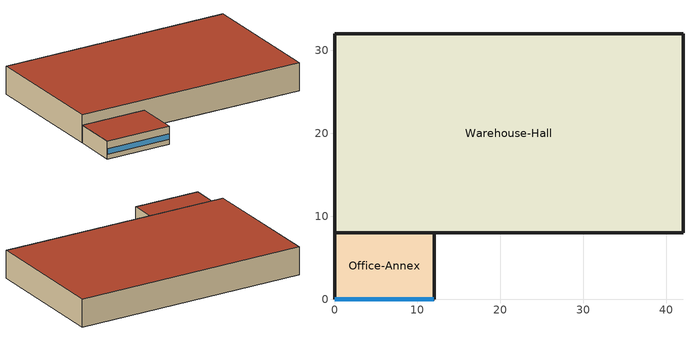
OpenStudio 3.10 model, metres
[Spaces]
Warehouse-Hall
 floor ground: 0,8 0,32 42,32 42,8 z0
 wall outside: 42,8 42,32 0,32 0,8 z0:5; 0,8,5 0,8,3.2 12,8,3.2 12,8,0 42,8,0 42,8,5
 wall to Office-Annex: 0,8 12,8 z0:3.2
 roof outside: 42,8 42,32 0,32 0,8 z5
Office-Annex
 floor ground: 0,0 0,8 12,8 12,0 z0
 wall outside: 0,8 0,0 12,0 12,8 z0:3.2
 window: 0.03,0 11.97,0 z0.9:1.86
 roof outside: 12,0 12,8 0,8 0,0 z3.2
[Building]
Building 1: Default Construction Set=Default Construction Set
[Material]
Name | Roughness | Thickness {m} | Conductivity {W/m-K} | Density {kg/m3} | Specific Heat {J/kg-K}
Std Wall Mat | MediumSmooth | 0.2 | 0.8 | 2200 | 900
Std Roof Insulation | MediumSmooth | 0.25 | 0.04 | 30 | 1400
Std Floor Mat | MediumSmooth | 0.15 | 1.4 | 2300 | 900
Std Door Mat | Smooth | 0.045 | 0.15 | 700 | 1200
[WindowMaterial:SimpleGlazingSystem]
Std Simple Glazing: U-Factor {W/m2-K}=2.7; Solar Heat Gain Coefficient=0.4; Visible Transmittance=0.6
[Construction]
Std Exterior Wall: Std Wall Mat
Std Roof: Std Roof Insulation
Std Floor: Std Floor Mat
Std Window: Std Simple Glazing
Std Door: Std Door Mat
[DefaultSurfaceConstructions]
Default Surface Constructions 1: Floor Construction=Std Floor; Wall Construction=Std Exterior Wall; Roof Ceiling Construction=Std Roof
[DefaultSubSurfaceConstructions]
Default Sub Surface Constructions 1: Fixed Window Construction=Std Window; Operable Window Construction=Std Window; Door Construction=Std Door; Glass Door Construction=Std Window; Overhead Door Construction=Std Door; Skylight Construction=Std Window
[DefaultConstructionSet]
Default Construction Set: Default Exterior Surface Constructions=Default Surface Constructions 1; Default Interior Surface Constructions=Default Surface Constructions 1; Default Ground Contact Surface Constructions=Default Surface Constructions 1; Default Exterior SubSurface Constructions=Default Sub Surface Constructions 1; Default Interior SubSurface Constructions=Default Sub Surface Constructions 1
[BuildingStory]
Story 1: Nominal Z Coordinate {m}=0; Nominal Floor to Floor Height {m}=5
[SpaceType]
Warehouse Type; Office Type
[Space] Building Story=Story 1; Part of Total Floor Area=Yes
Name | Space Type | Thermal Zone
Warehouse-Hall | Warehouse Type | Warehouse Zone
Office-Annex | Office Type | Office Zone
[ThermalZone] Use Ideal Air Loads=No
Warehouse Zone; Office Zone
[Sizing:Zone] Zone Cooling Design Supply Air Temperature Input Method=SupplyAirTemperature; Zone Cooling Design Supply Air Temperature {C}=14; Zone Cooling Design Supply Air Temperature Difference {deltaC}=11.11; Zone Heating Design Supply Air Temperature Input Method=SupplyAirTemperature; Zone Heating Design Supply Air Temperature {C}=40; Zone Heating Design Supply Air Temperature Difference {deltaC}=11.11; Zone Cooling Design Supply Air Humidity Ratio {kg-H2O/kg-air}=0.0085; Zone Heating Design Supply Air Humidity Ratio {kg-H2O/kg-air}=0.008; Cooling Design Air Flow Method=DesignDay; Heating Design Air Flow Method=DesignDay; Account for Dedicated Outdoor Air System=No; Dedicated Outdoor Air System Control Strategy=NeutralSupplyAir; Dedicated Outdoor Air Low Setpoint Temperature for Design {C}=autosize; Dedicated Outdoor Air High Setpoint Temperature for Design {C}=autosize; Zone Load Sizing Method=Sensible Load Only No Latent Load; Zone Latent Cooling Design Supply Air Humidity Ratio Input Method=HumidityRatioDifference; Zone Cooling Design Supply Air Humidity Ratio Difference {kgWater/kgDryAir}=0.005; Zone Latent Heating Design Supply Air Humidity Ratio Input Method=HumidityRatioDifference; Zone Humidification Design Supply Air Humidity Ratio Difference {kgWater/kgDryAir}=0.005; Sizing Option=Coincident
Warehouse Zone; Office Zone
